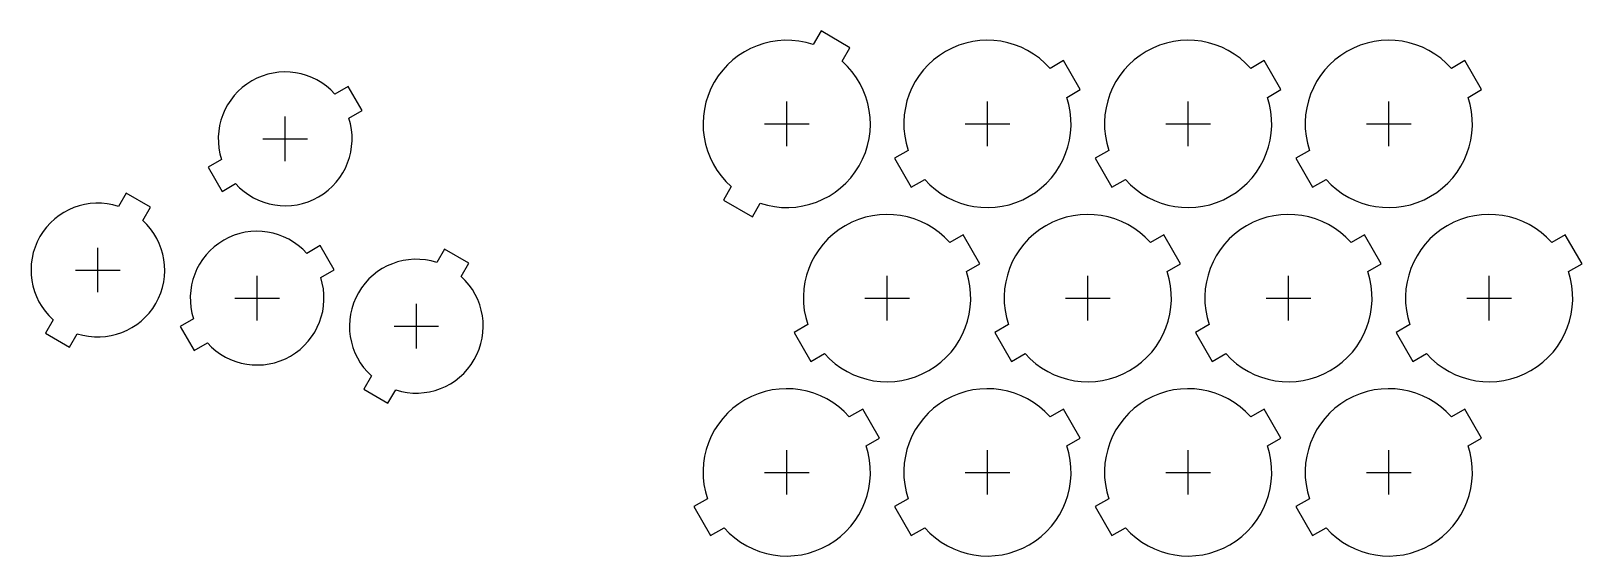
# Model space of a CAD drawing. Header units: millimetres. Extents: x -41 to 238, y -46 to 48.
import ezdxf

# ---------------------------------------------------------------- set-up
doc = ezdxf.new("R2010")
doc.units = ezdxf.units.MM
for name, color, linetype in [('BUTTONS_24', 1, 'Continuous'), ('BUTTONS_30', 5, 'Continuous'), ('REFERENCE', 8, 'Continuous')]:
    doc.layers.add(name, color=color, linetype=linetype)

msp = doc.modelspace()

# ---------------------------------------------------------------- linework, layer by layer
at = {"layer": 'BUTTONS_24'}
for points in [[(13.95, 36.59, 0.809427), (-6.38, 24.86), (-8.77, 23.47), (-6.27, 19.14), (-3.88, 20.53, 0.809427), (16.45, 32.26), (18.84, 33.64), (16.34, 37.97)], [(-24.86, 16.45, 0.809427), (-36.59, -3.88), (-37.97, -6.27), (-33.64, -8.77), (-32.26, -6.38, 0.809427), (-20.53, 13.95), (-19.14, 16.34), (-23.47, 18.84)], [(8.91, 8.03, 0.809427), (-11.41, -3.7), (-13.81, -5.08), (-11.31, -9.42), (-8.91, -8.03, 0.809427), (11.41, 3.7), (13.81, 5.08), (11.31, 9.42)], [(32.26, 6.38, 0.809427), (20.53, -13.95), (19.14, -16.34), (23.47, -18.84), (24.86, -16.45, 0.809427), (36.59, 3.88), (37.97, 6.27), (33.64, 8.77)]]:
    msp.add_lwpolyline(points, format="xyb", close=True, dxfattribs=at)
at = {"layer": 'BUTTONS_30'}
for points in [[(99.75, 45.48, 0.816497), (85.05, 20.02), (83.65, 17.59), (88.85, 14.59), (90.25, 17.02, 0.816497), (104.95, 42.48), (106.35, 44.91), (101.15, 47.91)], [(142.23, 41.2, 0.816497), (116.77, 26.5), (114.34, 25.1), (117.34, 19.9), (119.77, 21.3, 0.816497), (145.23, 36), (147.66, 37.4), (144.66, 42.6)], [(178.23, 41.2, 0.816497), (152.77, 26.5), (150.34, 25.1), (153.34, 19.9), (155.77, 21.3, 0.816497), (181.23, 36), (183.66, 37.4), (180.66, 42.6)], [(214.23, 41.2, 0.816497), (188.77, 26.5), (186.34, 25.1), (189.34, 19.9), (191.77, 21.3, 0.816497), (217.23, 36), (219.66, 37.4), (216.66, 42.6)], [(124.23, 9.95, 0.816497), (98.77, -4.75), (96.34, -6.15), (99.34, -11.35), (101.77, -9.95, 0.816497), (127.23, 4.75), (129.66, 6.15), (126.66, 11.35)], [(160.23, 9.95, 0.816497), (134.77, -4.75), (132.34, -6.15), (135.34, -11.35), (137.77, -9.95, 0.816497), (163.23, 4.75), (165.66, 6.15), (162.66, 11.35)], [(196.23, 9.95, 0.816497), (170.77, -4.75), (168.34, -6.15), (171.34, -11.35), (173.77, -9.95, 0.816497), (199.23, 4.75), (201.66, 6.15), (198.66, 11.35)], [(232.23, 9.95, 0.816497), (206.77, -4.75), (204.34, -6.15), (207.34, -11.35), (209.77, -9.95, 0.816497), (235.23, 4.75), (237.66, 6.15), (234.66, 11.35)], [(106.23, -21.3, 0.816497), (80.77, -36), (78.34, -37.4), (81.34, -42.6), (83.77, -41.2, 0.816497), (109.23, -26.5), (111.66, -25.1), (108.66, -19.9)], [(142.23, -21.3, 0.816497), (116.77, -36), (114.34, -37.4), (117.34, -42.6), (119.77, -41.2, 0.816497), (145.23, -26.5), (147.66, -25.1), (144.66, -19.9)], [(178.23, -21.3, 0.816497), (152.77, -36), (150.34, -37.4), (153.34, -42.6), (155.77, -41.2, 0.816497), (181.23, -26.5), (183.66, -25.1), (180.66, -19.9)], [(214.23, -21.3, 0.816497), (188.77, -36), (186.34, -37.4), (189.34, -42.6), (191.77, -41.2, 0.816497), (217.23, -26.5), (219.66, -25.1), (216.66, -19.9)]]:
    msp.add_lwpolyline(points, format="xyb", close=True, dxfattribs=at)
at = {"layer": 'REFERENCE'}
for p, q in [((95, 27.25), (95, 35.25)), ((131, 27.25), (131, 35.25)), ((167, 27.25), (167, 35.25)), ((203, 27.25), (203, 35.25)), ((5.04, 24.56), (5.04, 32.56)), ((91, 31.25), (99, 31.25)), ((127, 31.25), (135, 31.25)), ((163, 31.25), (171, 31.25)), ((199, 31.25), (207, 31.25)), ((1.04, 28.56), (9.04, 28.56)), ((-28.56, 1.04), (-28.56, 9.04)), ((-32.56, 5.04), (-24.56, 5.04)), ((0, -4), (0, 4)), ((113, -4), (113, 4)), ((149, -4), (149, 4)), ((185, -4), (185, 4)), ((221, -4), (221, 4)), ((-4, 0), (4, 0)), ((109, 0), (117, 0)), ((145, 0), (153, 0)), ((181, 0), (189, 0)), ((217, 0), (225, 0)), ((28.56, -9.04), (28.56, -1.04)), ((24.56, -5.04), (32.56, -5.04)), ((95, -35.25), (95, -27.25)), ((131, -35.25), (131, -27.25)), ((167, -35.25), (167, -27.25)), ((203, -35.25), (203, -27.25)), ((91, -31.25), (99, -31.25)), ((127, -31.25), (135, -31.25)), ((163, -31.25), (171, -31.25)), ((199, -31.25), (207, -31.25))]:
    msp.add_line(p, q, dxfattribs=at)

doc.saveas('drawing.dxf')
